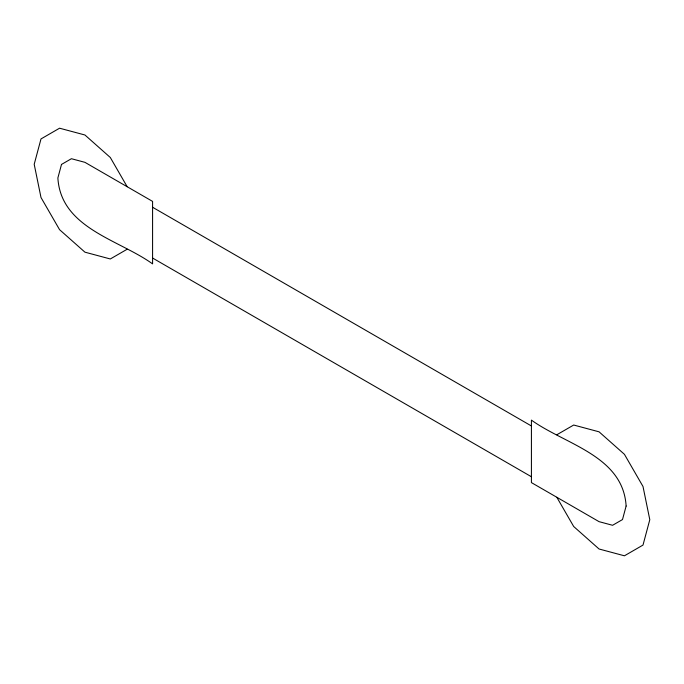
<?xml version="1.0" encoding="UTF-8"?>
<svg xmlns="http://www.w3.org/2000/svg" width="684" height="684" viewBox="0 0 684 684"><rect width="100%" height="100%" fill="white"/><g stroke="black" fill="none" stroke-linecap="round" stroke-linejoin="round"><path stroke-width="1.03" d="M127.181 249.224L110.304 258.971L84.936 252.174L59.568 229.679L40.997 197.514L34.2 164.297L40.997 138.929L59.568 128.199L84.936 134.996L110.304 157.491L127.181 186.732M556.819 434.776L573.696 425.029L599.064 431.826L624.432 454.321L643.003 486.486L649.8 519.703L643.003 545.071L624.432 555.801L599.064 549.004L573.696 526.509L556.819 497.268M152.583 207.252L531.417 425.97M152.583 258.03L531.417 476.748M61.5 164.434L57.875 177.96C60.885 228.234 118.93 239.571 152.583 263.887L152.583 201.395L84.936 162.339L71.41 158.714L61.5 164.434M626.125 506.04L622.5 519.566L612.59 525.286L599.064 521.661L531.417 482.605L531.417 420.113C565.069 444.429 623.115 455.766 626.125 506.04"/></g></svg>
